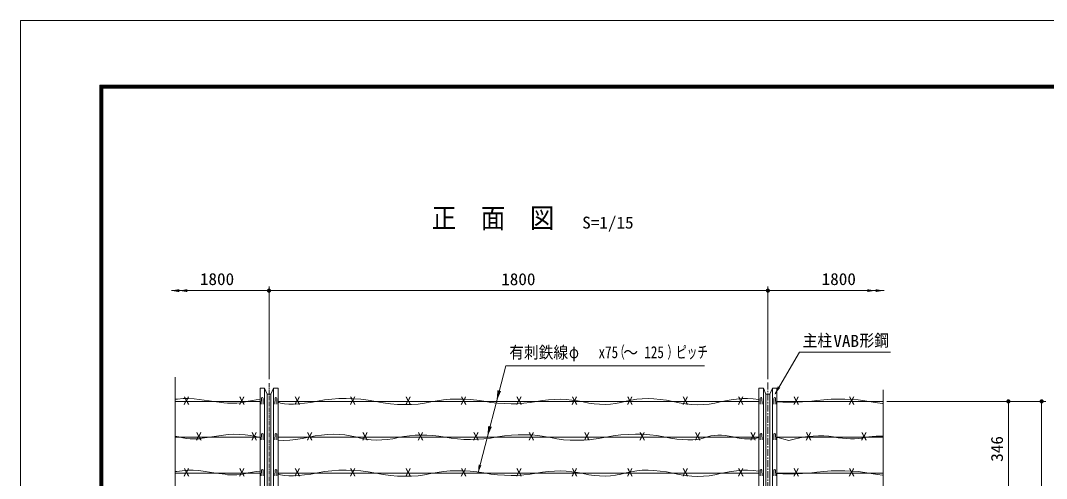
# Model space of a CAD drawing. Units: millimetres at full size. Extents: x -4455 to 4455, y -3150 to 3150.
# Drawn here: x -4455 to -753, y 1496 to 3150 of the extents above; entities that cross this region are included whole.
import ezdxf
from ezdxf.enums import TextEntityAlignment as Align

# ---------------------------------------------------------------- set-up
doc = ezdxf.new("R2010")
doc.units = ezdxf.units.MM
doc.header["$LTSCALE"] = 20
doc.linetypes.add('USER1', pattern=[2, 1.25, -0.25, 0.25, -0.25])
doc.linetypes.add('USER3', pattern=[1.125, 0.75, -0.125, 0.125, -0.125])
for name, color, linetype, lineweight in [('0-1_SUNPOU', 1, 'Continuous', 18), ('0-2_6文字', 3, 'Continuous', 18), ('0-3_1部材', 7, 'Continuous', 18), ('0-7_中心線', 1, 'USER1', 18), ('0-8_5寸法', 1, 'Continuous', 18), ('0-E_D-TTL', 7, 'Continuous', 18)]:
    doc.layers.add(name, color=color, linetype=linetype, lineweight=lineweight)
doc.styles.add('ＭＳ ゴシック', font='')
doc.styles.get('ＭＳ ゴシック').set_extended_font_data('MS Gothic')

# ---------------------------------------------------------------- blocks, each defined once
blk = doc.blocks.new('M1')
at = {"layer": '0-1_SUNPOU'}
blk.add_line((-5, 0), (-38.58, 0), dxfattribs=at)
for points in [[(0, 0), (-5, 0), (-4.96, 0.63)], [(0, 0), (-4.96, -0.63), (-5, 0)], [(0, 0), (-4.96, 0.63), (-4.84, 1.24)], [(0, 0), (-4.84, -1.24), (-4.96, -0.63)], [(0, 0), (-4.84, 1.24), (-4.65, 1.84)], [(0, 0), (-4.65, -1.84), (-4.84, -1.24)], [(0, 0), (-4.65, 1.84), (-4.38, 2.41)], [(0, 0), (-4.38, -2.41), (-4.65, -1.84)], [(0, 0), (-4.38, 2.41), (-4.05, 2.94)], [(0, 0), (-4.05, -2.94), (-4.38, -2.41)], [(0, 0), (-4.05, 2.94), (-3.64, 3.42)], [(0, 0), (-3.64, -3.42), (-4.05, -2.94)], [(0, 0), (-3.64, 3.42), (-3.19, 3.85)], [(0, 0), (-3.19, -3.85), (-3.64, -3.42)], [(0, 0), (-3.19, 3.85), (-2.68, 4.22)], [(0, 0), (-2.68, -4.22), (-3.19, -3.85)], [(0, 0), (-2.68, 4.22), (-2.13, 4.52)], [(0, 0), (-2.13, -4.52), (-2.68, -4.22)], [(0, 0), (-2.13, 4.52), (-1.55, 4.76)], [(0, 0), (-1.55, -4.76), (-2.13, -4.52)], [(0, 0), (-1.55, 4.76), (-0.94, 4.91)], [(0, 0), (-0.94, -4.91), (-1.55, -4.76)], [(0, 0), (-0.94, 4.91), (-0.31, 4.99)], [(0, 0), (-0.31, -4.99), (-0.94, -4.91)], [(0, 0), (-0.31, 4.99), (0.31, 4.99)], [(0, 0), (0.31, -4.99), (-0.31, -4.99)], [(0, 0), (0.31, 4.99), (0.94, 4.91)], [(0, 0), (0.94, 4.91), (1.55, 4.76)], [(0, 0), (1.55, 4.76), (2.13, 4.52)], [(0, 0), (2.13, 4.52), (2.68, 4.22)], [(0, 0), (2.68, 4.22), (3.19, 3.85)], [(0, 0), (3.19, 3.85), (3.64, 3.42)], [(0, 0), (3.64, 3.42), (4.05, 2.94)], [(0, 0), (4.05, 2.94), (4.38, 2.41)], [(0, 0), (4.38, 2.41), (4.65, 1.84)], [(0, 0), (4.65, 1.84), (4.84, 1.24)], [(0, 0), (4.84, 1.24), (4.96, 0.63)], [(0, 0), (4.96, 0.63), (5, 0)], [(0, 0), (0.94, -4.91), (0.31, -4.99)], [(0, 0), (1.55, -4.76), (0.94, -4.91)], [(0, 0), (2.13, -4.52), (1.55, -4.76)], [(0, 0), (2.68, -4.22), (2.13, -4.52)], [(0, 0), (3.19, -3.85), (2.68, -4.22)], [(0, 0), (3.64, -3.42), (3.19, -3.85)], [(0, 0), (4.05, -2.94), (3.64, -3.42)], [(0, 0), (4.38, -2.41), (4.05, -2.94)], [(0, 0), (4.65, -1.84), (4.38, -2.41)], [(0, 0), (4.84, -1.24), (4.65, -1.84)], [(0, 0), (4.96, -0.63), (4.84, -1.24)], [(0, 0), (5, 0), (4.96, -0.63)]]:
    blk.add_solid(points, dxfattribs=at)

msp = doc.modelspace()

# ---------------------------------------------------------------- linework, layer by layer
at = {"layer": '0-2_6文字', "color": 7}
for points in [[(-1316.4, 1952.51), (-1644.19, 1952.51), (-1732.57, 1802.23)], [(-1986.57, 1903.76), (-2704.34, 1903.76), (-2804.01, 1518.05)]]:
    msp.add_lwpolyline(points, dxfattribs=at)
at = {"layer": '0-2_6文字', "color": 1}
for points in [[(-2721.18, 1811.93), (-2734.09, 1815.26), (-2737.64, 1774.87)], [(-2754.48, 1683.08), (-2767.39, 1686.41), (-2770.94, 1646.02)]]:
    msp.add_solid(points, dxfattribs=at)
at = {"layer": '0-2_6文字', "color": 7}
for points in [[(-1733.59, 1800.5), (-1722.87, 1829), (-1713.89, 1823.72)], [(-2804.51, 1516.11), (-2802.05, 1546.46), (-2791.96, 1543.85)]]:
    msp.add_solid(points, dxfattribs=at)
at = {"layer": '0-3_1部材', "color": 4}
for p, q in [((-3896.61, 1862.02), (-3896.61, 575.71)), ((-1342.24, 1816.57), (-1342.24, 575.71))]:
    msp.add_line(p, q, dxfattribs=at)
at = {"layer": '0-3_1部材'}
for p, q in [((-3590.9, 1822.58), (-3590.9, -731.13)), ((-3542.4, 1822.58), (-3525.9, 1822.58)), ((-3525.9, 1822.58), (-3525.9, -731.13)), ((-1790.9, 1822.58), (-1790.9, -731.13)), ((-1742.4, 1822.58), (-1725.9, 1822.58)), ((-1725.9, 1822.58), (-1725.9, -731.13))]:
    msp.add_line(p, q, dxfattribs=at)
at = {"layer": '0-3_1部材', "color": 3}
for p, q in [((-3574.4, 1822.58), (-3574.4, -731.13)), ((-3542.4, 1822.58), (-3542.4, -731.13)), ((-1774.4, 1822.58), (-1774.4, -731.13)), ((-1742.4, 1822.58), (-1742.4, -731.13)), ((-3586.89, 1765.31), (-3586.14, 1785.81)), ((-3579.39, 1765.31), (-3580.14, 1785.81)), ((-3565.4, 1800.87), (-3565.4, -731.13)), ((-3551.4, 1800.87), (-3551.4, -731.13)), ((-3537.42, 1765.31), (-3536.67, 1785.81)), ((-3529.92, 1765.31), (-3530.67, 1785.81)), ((-1786.89, 1765.31), (-1786.14, 1785.81)), ((-1779.39, 1765.31), (-1780.14, 1785.81)), ((-1765.4, 1800.87), (-1765.4, -731.13)), ((-1751.4, 1800.87), (-1751.4, -731.13)), ((-1737.42, 1765.31), (-1736.67, 1785.81)), ((-1729.92, 1765.31), (-1730.67, 1785.81)), ((-3586.89, 1635.4), (-3586.14, 1655.9)), ((-3579.39, 1635.4), (-3580.14, 1655.9)), ((-3537.42, 1635.4), (-3536.67, 1655.9)), ((-3529.92, 1635.4), (-3530.67, 1655.9)), ((-1786.89, 1635.4), (-1786.14, 1655.9)), ((-1779.39, 1635.4), (-1780.14, 1655.9)), ((-1737.42, 1635.4), (-1736.67, 1655.9)), ((-1729.92, 1635.4), (-1730.67, 1655.9)), ((-3586.89, 1505.5), (-3586.14, 1526)), ((-3579.39, 1505.5), (-3580.14, 1526)), ((-3537.42, 1505.5), (-3536.67, 1526)), ((-3529.92, 1505.5), (-3530.67, 1526)), ((-1786.89, 1505.5), (-1786.14, 1526)), ((-1779.39, 1505.5), (-1780.14, 1526)), ((-1737.42, 1505.5), (-1736.67, 1526)), ((-1729.92, 1505.5), (-1730.67, 1526))]:
    msp.add_line(p, q, dxfattribs=at)
at = {"layer": '0-3_1部材', "color": 1}
for p, q in [((-1811.44, 1784.03), (-1790.9, 1782.08)), ((-3896.61, 1774.87), (-3590.9, 1774.87)), ((-3525.9, 1774.87), (-1790.9, 1774.87)), ((-1725.9, 1774.87), (-1344.7, 1774.87)), ((-3896.61, 1646.02), (-3590.9, 1646.02)), ((-3525.9, 1646.02), (-1790.9, 1646.02)), ((-1725.9, 1646.02), (-1344.7, 1646.02)), ((-1811.44, 1525.27), (-1790.9, 1523.32)), ((-3896.61, 1516.11), (-3590.9, 1516.11)), ((-3525.9, 1516.11), (-1790.9, 1516.11)), ((-1725.9, 1516.11), (-1344.7, 1516.11))]:
    msp.add_line(p, q, dxfattribs=at)
at = {"layer": '0-3_1部材'}
for points in [[(-3565.4, 1801.08), (-3574.4, 1822.58), (-3590.9, 1822.58)], [(-3565.4, 1801.08), (-3551.4, 1801.08), (-3542.4, 1822.58)], [(-1765.4, 1801.08), (-1774.4, 1822.58), (-1790.9, 1822.58)], [(-1765.4, 1801.08), (-1751.4, 1801.08), (-1742.4, 1822.58)]]:
    msp.add_lwpolyline(points, dxfattribs=at)
at = {"layer": '0-3_1部材', "color": 1}
for points in [[(-3896.61, 1782.29), (-3888.62, 1783.28), (-3868.72, 1784.63), (-3848.62, 1784.88), (-3828.32, 1784.03), (-3756.33, 1774.87)], [(-3756.33, 1774.87), (-3721.07, 1769.99), (-3707.74, 1768.86), (-3697.49, 1767.96), (-3686.37, 1767.86), (-3674.4, 1768.57), (-3661.56, 1770.08), (-3647.86, 1772.39), (-3633.3, 1775.5), (-3618.56, 1778.53), (-3604.29, 1780.58), (-3590.9, 1781.62)], [(-3525.9, 1771.59), (-3516.66, 1768.75), (-3502.86, 1766.23), (-3487.31, 1764.87), (-3470, 1764.68), (-3450.93, 1765.65), (-3430.11, 1767.79), (-3407.54, 1771.1), (-3383.2, 1775.58), (-3357.87, 1779.98), (-3332.29, 1783.08), (-3306.45, 1784.88), (-3280.37, 1785.36), (-3254.04, 1784.54), (-3227.46, 1782.42), (-3200.63, 1778.98), (-3173.55, 1774.24), (-3146.64, 1769.5), (-3120.3, 1766.05), (-3094.54, 1763.91), (-3069.35, 1763.06), (-3044.73, 1763.51), (-3020.69, 1765.25), (-2997.23, 1768.3), (-2974.34, 1772.65), (-2951.57, 1777.05), (-2928.48, 1780.29), (-2905.07, 1782.35), (-2881.33, 1783.23), (-2857.26, 1782.94), (-2832.88, 1781.48), (-2808.16, 1778.85), (-2783.12, 1775.04), (-2758.11, 1771.18), (-2733.47, 1768.4), (-2709.2, 1766.69), (-2685.31, 1766.05), (-2661.8, 1766.49), (-2638.66, 1768), (-2615.89, 1770.59)], [(-2615.89, 1770.59), (-2593.5, 1774.24), (-2571.44, 1777.89), (-2549.65, 1780.44), (-2528.14, 1781.88), (-2506.9, 1782.23), (-2485.93, 1781.48), (-2465.24, 1779.64), (-2444.83, 1776.69), (-2424.69, 1772.65), (-2404.78, 1768.66), (-2385.04, 1765.9), (-2365.47, 1764.37), (-2346.08, 1764.06), (-2326.87, 1764.97), (-2307.83, 1767.1), (-2288.97, 1770.46), (-2270.28, 1775.04), (-2251.36, 1779.57), (-2231.82, 1782.76), (-2211.66, 1784.61), (-2190.87, 1785.13), (-2169.46, 1784.31), (-2147.42, 1782.16), (-2124.75, 1778.67), (-2101.46, 1773.84), (-2078.13, 1769.02), (-2055.36, 1765.53), (-2033.13, 1763.38), (-2011.45, 1762.56), (-1990.33, 1763.08), (-1969.75, 1764.93), (-1949.72, 1768.12), (-1930.25, 1772.65), (-1910.95, 1777.29), (-1891.44, 1780.83), (-1871.74, 1783.28), (-1851.84, 1784.63), (-1831.74, 1784.88), (-1811.44, 1784.03)], [(-1725.9, 1773.48), (-1704.78, 1772.11), (-1681.61, 1771.52), (-1657.76, 1771.79), (-1633.24, 1772.92), (-1608.04, 1774.91), (-1582.16, 1777.75), (-1556.15, 1780.55), (-1530.58, 1782.38), (-1505.43, 1783.26), (-1480.7, 1783.18), (-1456.41, 1782.14), (-1432.54, 1780.14), (-1409.1, 1777.18), (-1386.08, 1773.27), (-1363.5, 1769.45), (-1344.7, 1767.18)], [(-3772.97, 1646.02), (-3799.67, 1641.7), (-3809.06, 1640), (-3819.32, 1639.11), (-3830.44, 1639.01), (-3842.41, 1639.72), (-3855.25, 1641.23), (-3868.95, 1643.54), (-3883.5, 1646.65), (-3896.61, 1649.34)], [(-3590.9, 1644.84), (-3605.86, 1648.44), (-3625.36, 1651.98), (-3645.06, 1654.43), (-3664.97, 1655.78), (-3685.07, 1656.03), (-3705.37, 1655.18), (-3772.97, 1646.02)], [(-3369.39, 1653.31), (-3392.06, 1649.82), (-3415.34, 1644.99), (-3438.67, 1640.17), (-3461.45, 1636.68), (-3483.68, 1634.52), (-3505.35, 1633.71), (-3525.9, 1634.21)], [(-2519.58, 1639.45), (-2542.47, 1643.79), (-2565.23, 1648.2), (-2588.32, 1651.43), (-2611.74, 1653.49), (-2635.48, 1654.38), (-2659.54, 1654.09), (-2683.93, 1652.63), (-2708.65, 1650), (-2733.69, 1646.19), (-2758.7, 1642.33), (-2783.34, 1639.55), (-2807.6, 1637.84), (-2831.49, 1637.2), (-2855.01, 1637.64), (-2878.15, 1639.15), (-2900.91, 1641.73), (-2923.3, 1645.39), (-2945.37, 1649.04), (-2967.16, 1651.58), (-2988.67, 1653.03), (-3009.91, 1653.38), (-3030.87, 1652.63), (-3051.56, 1650.78), (-3071.98, 1647.84), (-3092.12, 1643.79), (-3112.03, 1639.81), (-3131.77, 1637.05), (-3151.33, 1635.52), (-3170.72, 1635.2), (-3189.94, 1636.12), (-3208.98, 1638.25), (-3227.84, 1641.61), (-3246.53, 1646.19), (-3265.44, 1650.72), (-3284.98, 1653.91), (-3305.15, 1655.76), (-3325.94, 1656.28), (-3347.35, 1655.46), (-3369.39, 1653.31)], [(-1790.9, 1644.27), (-1799.67, 1641.7), (-1809.06, 1640), (-1819.32, 1639.11), (-1830.44, 1639.01), (-1842.41, 1639.72), (-1855.25, 1641.23), (-1868.95, 1643.54), (-1883.5, 1646.65), (-1898.25, 1649.67), (-1912.52, 1651.73), (-1926.31, 1652.8), (-1939.63, 1652.91), (-1952.46, 1652.04), (-1964.82, 1650.2), (-1976.7, 1647.38), (-1988.11, 1643.59), (-2000.15, 1639.9), (-2013.95, 1637.37), (-2029.5, 1636.02), (-2046.81, 1635.82), (-2065.87, 1636.8), (-2086.69, 1638.94), (-2109.27, 1642.25), (-2133.6, 1646.73), (-2158.94, 1651.13), (-2184.52, 1654.23), (-2210.35, 1656.02), (-2236.43, 1656.51), (-2262.77, 1655.69), (-2289.35, 1653.56), (-2316.17, 1650.13), (-2343.25, 1645.39), (-2370.17, 1640.65), (-2396.51, 1637.2), (-2422.27, 1635.05), (-2447.46, 1634.21), (-2472.08, 1634.65), (-2496.12, 1636.4), (-2519.58, 1639.45)], [(-1682.58, 1633.64), (-1700.93, 1638.66), (-1717.91, 1642.61), (-1725.9, 1644.1)], [(-1344.7, 1649.58), (-1353.53, 1649.77), (-1367.95, 1649.44), (-1381.71, 1648.43), (-1394.79, 1646.75), (-1407.19, 1644.4), (-1419.54, 1642.08), (-1432.45, 1640.49), (-1445.92, 1639.65), (-1459.96, 1639.54), (-1474.55, 1640.17), (-1489.7, 1641.53), (-1505.42, 1643.64), (-1521.69, 1646.48), (-1538.69, 1649.08), (-1556.58, 1650.49), (-1575.36, 1650.69), (-1595.03, 1649.69), (-1615.58, 1647.48), (-1637.03, 1644.07), (-1659.36, 1639.46), (-1682.58, 1633.64)], [(-3896.61, 1521.14), (-3891.44, 1522.08), (-3871.74, 1524.53), (-3851.84, 1525.87), (-3831.74, 1526.12), (-3811.44, 1525.27), (-3750.26, 1516.11)], [(-3750.26, 1516.11), (-3717.14, 1511.8), (-3707.74, 1510.1), (-3697.49, 1509.2), (-3686.37, 1509.11), (-3674.4, 1509.81), (-3661.56, 1511.32), (-3647.86, 1513.63), (-3633.3, 1516.74), (-3618.56, 1519.77), (-3604.29, 1521.82), (-3590.9, 1522.87)], [(-3525.9, 1512.83), (-3516.66, 1510), (-3502.86, 1507.47), (-3487.31, 1506.11), (-3470, 1505.92), (-3450.93, 1506.9), (-3430.11, 1509.04), (-3407.54, 1512.35), (-3383.2, 1516.82), (-3357.87, 1521.23), (-3332.29, 1524.33), (-3306.45, 1526.12), (-3280.37, 1526.61), (-3254.04, 1525.79), (-3227.46, 1523.66), (-3200.63, 1520.23), (-3173.55, 1515.49), (-3146.64, 1510.74), (-3120.3, 1507.3), (-3094.54, 1505.15), (-3069.35, 1504.3), (-3044.73, 1504.75), (-3020.69, 1506.5), (-2997.23, 1509.54), (-2974.34, 1513.89), (-2951.57, 1518.3), (-2928.48, 1521.53), (-2905.07, 1523.59), (-2881.33, 1524.48), (-2857.26, 1524.19), (-2832.88, 1522.73), (-2808.16, 1520.09), (-2783.12, 1516.29), (-2758.11, 1512.43), (-2733.47, 1509.64), (-2709.2, 1507.93), (-2685.31, 1507.3), (-2661.8, 1507.73), (-2638.66, 1509.25), (-2615.89, 1511.83)], [(-2615.89, 1511.83), (-2593.5, 1515.49), (-2571.44, 1519.13), (-2549.65, 1521.68), (-2528.14, 1523.13), (-2506.9, 1523.48), (-2485.93, 1522.73), (-2465.24, 1520.88), (-2444.83, 1517.93), (-2424.69, 1513.89), (-2404.78, 1509.91), (-2385.04, 1507.15), (-2365.47, 1505.61), (-2346.08, 1505.3), (-2326.87, 1506.21), (-2307.83, 1508.35), (-2288.97, 1511.7), (-2270.28, 1516.29), (-2251.36, 1520.81), (-2231.82, 1524), (-2211.66, 1525.86), (-2190.87, 1526.37), (-2169.46, 1525.56), (-2147.42, 1523.4), (-2124.75, 1519.91), (-2101.46, 1515.09), (-2078.13, 1510.26), (-2055.36, 1506.77), (-2033.13, 1504.62), (-2011.45, 1503.8), (-1990.33, 1504.32), (-1969.75, 1506.17), (-1949.72, 1509.36), (-1930.25, 1513.89), (-1910.95, 1518.53), (-1891.44, 1522.08), (-1871.74, 1524.53), (-1851.84, 1525.87), (-1831.74, 1526.12), (-1811.44, 1525.27)], [(-1725.9, 1514.72), (-1704.78, 1513.36), (-1681.61, 1512.77), (-1657.76, 1513.04), (-1633.24, 1514.16), (-1608.04, 1516.15), (-1582.16, 1519), (-1556.15, 1521.79), (-1530.58, 1523.63), (-1505.43, 1524.5), (-1480.7, 1524.42), (-1456.41, 1523.38), (-1432.54, 1521.39), (-1409.1, 1518.43), (-1386.08, 1514.51), (-1363.5, 1510.69), (-1344.7, 1508.42)]]:
    msp.add_lwpolyline(points, dxfattribs=at)
at = {"layer": '0-3_1部材', "color": 3}
for centre in [(-3583.14, 1785.81), (-3533.67, 1785.81), (-1783.14, 1785.81), (-1733.67, 1785.81), (-3583.14, 1655.9), (-3533.67, 1655.9), (-1783.14, 1655.9), (-1733.67, 1655.9), (-3583.14, 1526), (-3533.67, 1526), (-1783.14, 1526), (-1733.67, 1526)]:
    msp.add_arc(centre, 3, 0, 180, dxfattribs=at)
at = {"layer": '0-7_中心線', "linetype": 'USER3'}
msp.add_line((-3558.4, 1840.2), (-3558.4, -773.37), dxfattribs=at)
at = {"layer": '0-7_中心線'}
msp.add_line((-1758.4, 1842.68), (-1758.4, -753.97), dxfattribs=at)
at = {"layer": '0-8_5寸法'}
for p, q in [((-3558.4, 1855.2), (-3558.4, 2189.75)), ((-1758.4, 1855.2), (-1758.4, 2189.75)), ((-3689.8, 2174.75), (-3910.48, 2174.75)), ((-3660.78, 2174.75), (-3881.46, 2174.75)), ((-3562.83, 2174.75), (-3843.06, 2174.75)), ((-3773.61, 2174.75), (-3683.02, 2174.75)), ((-3558.4, 2174.75), (-1758.4, 2174.75)), ((-1753.98, 2174.75), (-1367.05, 2174.75)), ((-1425.6, 2174.75), (-1370.97, 2174.75)), ((-1359, 2174.75), (-1400.85, 2174.75)), ((-1394.06, 2174.75), (-1339.43, 2174.75)), ((-1329.7, 1774.87), (-755.67, 1774.87)), ((-1327.24, 1774.87), (-875.67, 1774.87)), ((-890.67, 1428.87), (-890.67, 1774.87)), ((-770.67, 1774.87), (-770.67, -431.13))]:
    msp.add_line(p, q, dxfattribs=at)
for points in [[(-3912.48, 2174.75), (-3882.48, 2179.96), (-3882.48, 2169.54)], [(-3883.46, 2174.75), (-3853.46, 2179.96), (-3853.46, 2169.54)], [(-1399.43, 2179.75), (-1399.43, 2169.75), (-1369.43, 2174.75)], [(-1369.43, 2179.75), (-1369.43, 2169.75), (-1339.43, 2174.75)]]:
    msp.add_solid(points, dxfattribs=at)
at = {"layer": '0-E_D-TTL', "color": 2}
msp.add_lwpolyline([(-4455.04, 3150.21), (4454.66, 3150.21), (4454.66, -3150.21), (-4455.04, -3150.21)], close=True, dxfattribs=at)
at = {"layer": '0-E_D-TTL'}
for points in [[(-4168.65, 2916.87), (4168.28, 2916.87), (4168.28, -2916.87), (-4168.65, -2916.87)], [(-4166, 2914.21), (4165.63, 2914.21), (4165.63, -2914.21), (-4166, -2914.21)], [(-4163.35, 2911.56), (4162.97, 2911.56), (4162.97, -2911.56), (-4163.35, -2911.56)], [(-4160.7, 2908.91), (4160.32, 2908.91), (4160.32, -2908.91), (-4160.7, -2908.91)], [(-4158.05, 2906.26), (4157.67, 2906.26), (4157.67, -2906.26), (-4158.05, -2906.26)]]:
    msp.add_lwpolyline(points, close=True, dxfattribs=at)

# ---------------------------------------------------------------- block references
at = {"layer": '0-8_5寸法', "xscale": 1.5, "yscale": 1.5}
for p, rotation in [((-3558.4, 2174.75), 180), ((-890.67, 1774.87), 90), ((-770.67, 1774.87), 90)]:
    msp.add_blockref('M1', p, dxfattribs=dict(at, rotation=rotation))
msp.add_blockref('M1', (-1758.4, 2174.75), dxfattribs=at)

# ---------------------------------------------------------------- texts
at = {"layer": '0-2_6文字', "style": 'ＭＳ ゴシック'}
for s, height, width, p in [('主柱', 43.26, 0.9, (-1633, 1960.15)), ('VAB', 43.26, 1.05, (-1522.2, 1958.43)), ('形鋼', 43.26, 0.9, (-1427.73, 1960.15)), ('有刺鉄線', 43.26, 0.9, (-2691.55, 1917.22)), ('φ   x75 \u3000 125', 43.3, 0.8, (-2475.97, 1917.86)), ('（\u3000\u3000\u3000\u3000）', 43.26, 0.65, (-2312.99, 1917.86)), ('ピッチ', 43.26, 0.65, (-2089.72, 1917.86)), ('～', 43.26, 0.9, (-2280, 1917.22))]:
    msp.add_text(s, height=height, dxfattribs=dict(at, width=width)).set_placement(p, align=Align.BOTTOM_LEFT)
at = {"layer": '0-3_1部材', "style": 'ＭＳ ゴシック', "width": 0.9}
msp.add_text('正\u3000面\u3000図', height=72.14, dxfattribs=at).set_placement((-2971.59, 2379.1), align=Align.BOTTOM_LEFT)
at = {"layer": '0-3_1部材', "color": 3, "style": 'ＭＳ ゴシック', "width": 1.05}
msp.add_text('S=1/15', height=43.26, dxfattribs=at).set_placement((-2428.39, 2385.66), align=Align.BOTTOM_LEFT)
at = {"layer": '0-3_1部材', "color": 1, "style": 'ＭＳ ゴシック', "width": 1.2}
for p in [(-3868.23, 1754.59), (-3668.23, 1754.59), (-3468.23, 1754.59), (-3268.23, 1754.59), (-3068.23, 1754.59), (-2868.23, 1754.59), (-2668.23, 1754.59), (-2468.23, 1754.59), (-2268.23, 1754.59), (-2068.23, 1754.59), (-1868.23, 1754.59), (-1668.23, 1754.59), (-1468.23, 1754.59), (-3823.71, 1625.74), (-3623.71, 1625.74), (-3423.71, 1625.74), (-3223.71, 1625.74), (-3023.71, 1625.74), (-2823.71, 1625.74), (-2623.71, 1625.74), (-2423.71, 1625.74), (-2223.71, 1625.74), (-2023.71, 1625.74), (-1823.71, 1625.74), (-1623.71, 1625.74), (-1423.71, 1625.74), (-3868.23, 1495.84), (-3668.23, 1495.84), (-3468.23, 1495.84), (-3268.23, 1495.84), (-3068.23, 1495.84), (-2868.23, 1495.84), (-2668.23, 1495.84), (-2468.23, 1495.84), (-2268.23, 1495.84), (-2068.23, 1495.84), (-1868.23, 1495.84), (-1668.23, 1495.84), (-1468.23, 1495.84)]:
    msp.add_text('X', height=28.89, dxfattribs=at).set_placement(p, align=Align.BOTTOM_LEFT)
at = {"layer": '0-8_5寸法', "color": 3, "style": 'ＭＳ ゴシック', "width": 1.05}
for p in [(-3807.85, 2181.84), (-2720.65, 2181.42), (-1564.5, 2181.84)]:
    msp.add_text('1800', height=43.26, dxfattribs=at).set_placement(p, align=Align.BOTTOM_LEFT)
msp.add_text('346', height=43.26, rotation=90, dxfattribs=at).set_placement((-897.34, 1556.87), align=Align.BOTTOM_LEFT)

doc.saveas('drawing.dxf')
